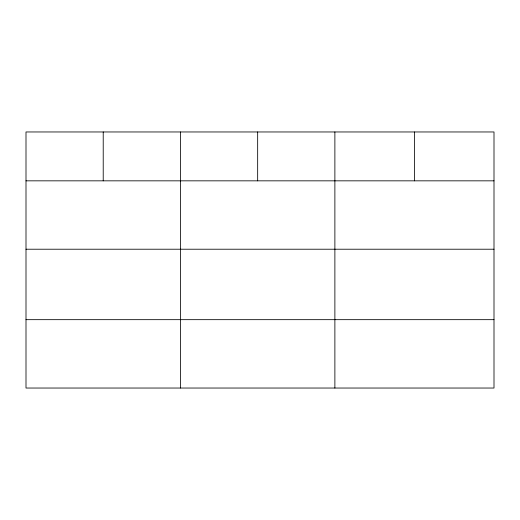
<?xml version="1.0" encoding="UTF-8"?>
<svg xmlns="http://www.w3.org/2000/svg" width="520" height="520" viewBox="0 0 520 520"><rect width="100%" height="100%" fill="white"/><g stroke="black" fill="none" stroke-linecap="round" stroke-linejoin="round"><path stroke-width="0.78" d="M494 249.217L494 131.963L26 131.963L26 388.037L494 388.037L494 249.217L26 249.217M26 180.837L494 180.837M26 319.663L494 319.663M414.44 131.963L414.44 180.837M334.88 131.963L334.88 388.037M257.66 131.963L257.66 180.837M180.44 131.963L180.44 388.037M103.22 131.963L103.22 180.837"/></g></svg>
